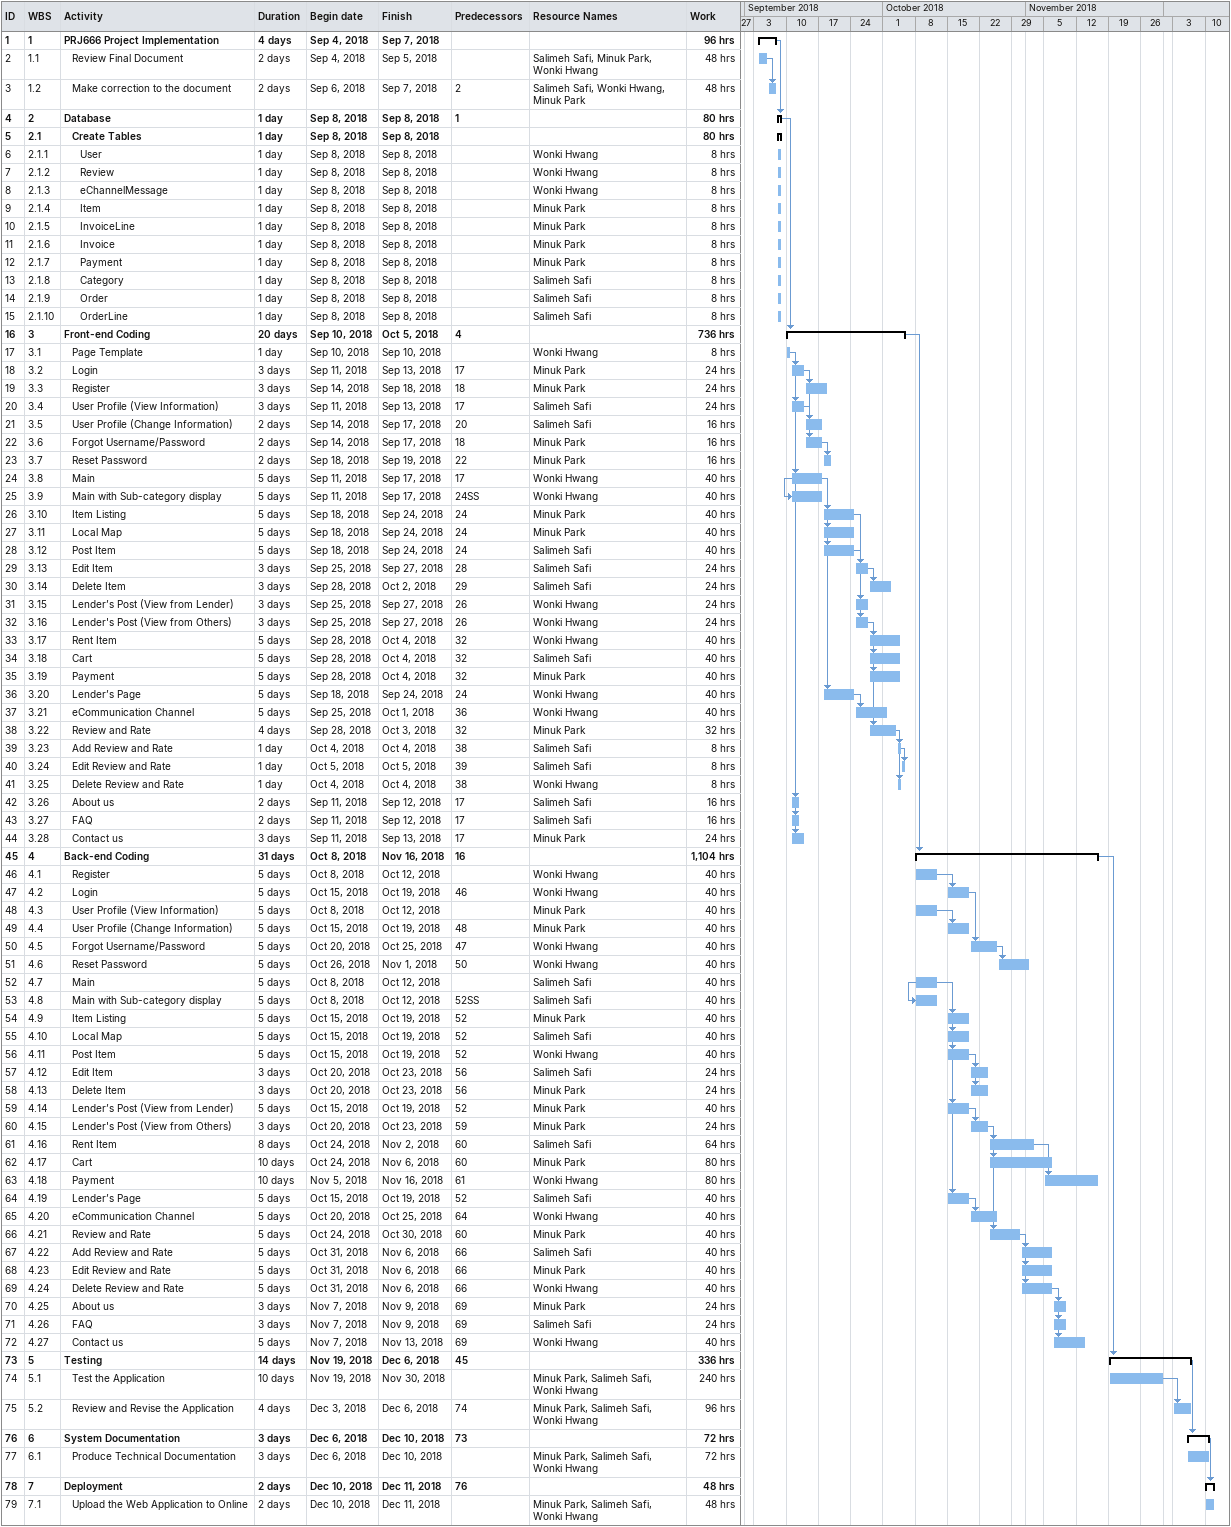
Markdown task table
| ID | WBS | Task | Duration | Start | Finish | Predecessors | Resources | Work (h) |
|---|---|---|---|---|---|---|---|---|
| 1 | 1 | **PRJ666 Project Implementation** | 4d | 2018-09-04 | 2018-09-07 |  |  | 96 |
| 2 | 1.1 | Review Final Document | 2d | 2018-09-04 | 2018-09-05 |  | Salimeh Safi, Minuk Park, Wonki Hwang | 48 |
| 3 | 1.2 | Make correction to the document | 2d | 2018-09-06 | 2018-09-07 | 2 | Salimeh Safi, Wonki Hwang, Minuk Park | 48 |
| 4 | 2 | **Database** | 1d | 2018-09-08 | 2018-09-08 | 1 |  | 80 |
| 5 | 2.1 | **Create Tables** | 1d | 2018-09-08 | 2018-09-08 |  |  | 80 |
| 6 | 2.1.1 | User | 1d | 2018-09-08 | 2018-09-08 |  | Wonki Hwang | 8 |
| 7 | 2.1.2 | Review | 1d | 2018-09-08 | 2018-09-08 |  | Wonki Hwang | 8 |
| 8 | 2.1.3 | eChannelMessage | 1d | 2018-09-08 | 2018-09-08 |  | Wonki Hwang | 8 |
| 9 | 2.1.4 | Item | 1d | 2018-09-08 | 2018-09-08 |  | Minuk Park | 8 |
| 10 | 2.1.5 | InvoiceLine | 1d | 2018-09-08 | 2018-09-08 |  | Minuk Park | 8 |
| 11 | 2.1.6 | Invoice | 1d | 2018-09-08 | 2018-09-08 |  | Minuk Park | 8 |
| 12 | 2.1.7 | Payment | 1d | 2018-09-08 | 2018-09-08 |  | Minuk Park | 8 |
| 13 | 2.1.8 | Category | 1d | 2018-09-08 | 2018-09-08 |  | Salimeh Safi | 8 |
| 14 | 2.1.9 | Order | 1d | 2018-09-08 | 2018-09-08 |  | Salimeh Safi | 8 |
| 15 | 2.1.10 | OrderLine | 1d | 2018-09-08 | 2018-09-08 |  | Salimeh Safi | 8 |
| 16 | 3 | **Front-end Coding** | 20d | 2018-09-10 | 2018-10-05 | 4 |  | 736 |
| 17 | 3.1 | Page Template | 1d | 2018-09-10 | 2018-09-10 |  | Wonki Hwang | 8 |
| 18 | 3.2 | Login | 3d | 2018-09-11 | 2018-09-13 | 17 | Minuk Park | 24 |
| 19 | 3.3 | Register | 3d | 2018-09-14 | 2018-09-18 | 18 | Minuk Park | 24 |
| 20 | 3.4 | User Profile (View Information) | 3d | 2018-09-11 | 2018-09-13 | 17 | Salimeh Safi | 24 |
| 21 | 3.5 | User Profile (Change Information) | 2d | 2018-09-14 | 2018-09-17 | 20 | Salimeh Safi | 16 |
| 22 | 3.6 | Forgot Username/Password | 2d | 2018-09-14 | 2018-09-17 | 18 | Minuk Park | 16 |
| 23 | 3.7 | Reset Password | 2d | 2018-09-18 | 2018-09-19 | 22 | Minuk Park | 16 |
| 24 | 3.8 | Main | 5d | 2018-09-11 | 2018-09-17 | 17 | Wonki Hwang | 40 |
| 25 | 3.9 | Main with Sub-category display | 5d | 2018-09-11 | 2018-09-17 | 24SS | Wonki Hwang | 40 |
| 26 | 3.10 | Item Listing | 5d | 2018-09-18 | 2018-09-24 | 24 | Minuk Park | 40 |
| 27 | 3.11 | Local Map | 5d | 2018-09-18 | 2018-09-24 | 24 | Minuk Park | 40 |
| 28 | 3.12 | Post Item | 5d | 2018-09-18 | 2018-09-24 | 24 | Salimeh Safi | 40 |
| 29 | 3.13 | Edit Item | 3d | 2018-09-25 | 2018-09-27 | 28 | Salimeh Safi | 24 |
| 30 | 3.14 | Delete Item | 3d | 2018-09-28 | 2018-10-02 | 29 | Salimeh Safi | 24 |
| 31 | 3.15 | Lender’s Post (View from Lender) | 3d | 2018-09-25 | 2018-09-27 | 26 | Wonki Hwang | 24 |
| 32 | 3.16 | Lender's Post (View from Others) | 3d | 2018-09-25 | 2018-09-27 | 26 | Wonki Hwang | 24 |
| 33 | 3.17 | Rent Item | 5d | 2018-09-28 | 2018-10-04 | 32 | Wonki Hwang | 40 |
| 34 | 3.18 | Cart | 5d | 2018-09-28 | 2018-10-04 | 32 | Salimeh Safi | 40 |
| 35 | 3.19 | Payment | 5d | 2018-09-28 | 2018-10-04 | 32 | Minuk Park | 40 |
| 36 | 3.20 | Lender’s Page | 5d | 2018-09-18 | 2018-09-24 | 24 | Wonki Hwang | 40 |
| 37 | 3.21 | eCommunication Channel | 5d | 2018-09-25 | 2018-10-01 | 36 | Wonki Hwang | 40 |
| 38 | 3.22 | Review and Rate | 4d | 2018-09-28 | 2018-10-03 | 32 | Minuk Park | 32 |
| 39 | 3.23 | Add Review and Rate | 1d | 2018-10-04 | 2018-10-04 | 38 | Salimeh Safi | 8 |
| 40 | 3.24 | Edit Review and Rate | 1d | 2018-10-05 | 2018-10-05 | 39 | Salimeh Safi | 8 |
| 41 | 3.25 | Delete Review and Rate | 1d | 2018-10-04 | 2018-10-04 | 38 | Wonki Hwang | 8 |
| 42 | 3.26 | About us | 2d | 2018-09-11 | 2018-09-12 | 17 | Salimeh Safi | 16 |
| 43 | 3.27 | FAQ | 2d | 2018-09-11 | 2018-09-12 | 17 | Salimeh Safi | 16 |
| 44 | 3.28 | Contact us | 3d | 2018-09-11 | 2018-09-13 | 17 | Minuk Park | 24 |
| 45 | 4 | **Back-end Coding** | 31d | 2018-10-08 | 2018-11-16 | 16 |  | 1104 |
| 46 | 4.1 | Register | 5d | 2018-10-08 | 2018-10-12 |  | Wonki Hwang | 40 |
| 47 | 4.2 | Login | 5d | 2018-10-15 | 2018-10-19 | 46 | Wonki Hwang | 40 |
| 48 | 4.3 | User Profile (View Information) | 5d | 2018-10-08 | 2018-10-12 |  | Minuk Park | 40 |
| 49 | 4.4 | User Profile (Change Information) | 5d | 2018-10-15 | 2018-10-19 | 48 | Minuk Park | 40 |
| 50 | 4.5 | Forgot Username/Password | 5d | 2018-10-20 | 2018-10-25 | 47 | Wonki Hwang | 40 |
| 51 | 4.6 | Reset Password | 5d | 2018-10-26 | 2018-11-01 | 50 | Wonki Hwang | 40 |
| 52 | 4.7 | Main | 5d | 2018-10-08 | 2018-10-12 |  | Salimeh Safi | 40 |
| 53 | 4.8 | Main with Sub-category display | 5d | 2018-10-08 | 2018-10-12 | 52SS | Salimeh Safi | 40 |
| 54 | 4.9 | Item Listing | 5d | 2018-10-15 | 2018-10-19 | 52 | Minuk Park | 40 |
| 55 | 4.10 | Local Map | 5d | 2018-10-15 | 2018-10-19 | 52 | Salimeh Safi | 40 |
| 56 | 4.11 | Post Item | 5d | 2018-10-15 | 2018-10-19 | 52 | Wonki Hwang | 40 |
| 57 | 4.12 | Edit Item | 3d | 2018-10-20 | 2018-10-23 | 56 | Salimeh Safi | 24 |
| 58 | 4.13 | Delete Item | 3d | 2018-10-20 | 2018-10-23 | 56 | Minuk Park | 24 |
| 59 | 4.14 | Lender’s Post (View from Lender) | 5d | 2018-10-15 | 2018-10-19 | 52 | Minuk Park | 40 |
| 60 | 4.15 | Lender's Post (View from Others) | 3d | 2018-10-20 | 2018-10-23 | 59 | Minuk Park | 24 |
| 61 | 4.16 | Rent Item | 8d | 2018-10-24 | 2018-11-02 | 60 | Salimeh Safi | 64 |
| 62 | 4.17 | Cart | 10d | 2018-10-24 | 2018-11-06 | 60 | Minuk Park | 80 |
| 63 | 4.18 | Payment | 10d | 2018-11-05 | 2018-11-16 | 61 | Wonki Hwang | 80 |
| 64 | 4.19 | Lender’s Page | 5d | 2018-10-15 | 2018-10-19 | 52 | Salimeh Safi | 40 |
| 65 | 4.20 | eCommunication Channel | 5d | 2018-10-20 | 2018-10-25 | 64 | Wonki Hwang | 40 |
| 66 | 4.21 | Review and Rate | 5d | 2018-10-24 | 2018-10-30 | 60 | Minuk Park | 40 |
| 67 | 4.22 | Add Review and Rate | 5d | 2018-10-31 | 2018-11-06 | 66 | Salimeh Safi | 40 |
| 68 | 4.23 | Edit Review and Rate | 5d | 2018-10-31 | 2018-11-06 | 66 | Minuk Park | 40 |
| 69 | 4.24 | Delete Review and Rate | 5d | 2018-10-31 | 2018-11-06 | 66 | Wonki Hwang | 40 |
| 70 | 4.25 | About us | 3d | 2018-11-07 | 2018-11-09 | 69 | Minuk Park | 24 |
| 71 | 4.26 | FAQ | 3d | 2018-11-07 | 2018-11-09 | 69 | Salimeh Safi | 24 |
| 72 | 4.27 | Contact us | 5d | 2018-11-07 | 2018-11-13 | 69 | Wonki Hwang | 40 |
| 73 | 5 | **Testing** | 14d | 2018-11-19 | 2018-12-06 | 45 |  | 336 |
| 74 | 5.1 | Test the Application | 10d | 2018-11-19 | 2018-11-30 |  | Minuk Park, Salimeh Safi, Wonki Hwang | 240 |
| 75 | 5.2 | Review and Revise the Application | 4d | 2018-12-03 | 2018-12-06 | 74 | Minuk Park, Salimeh Safi, Wonki Hwang | 96 |
| 76 | 6 | **System Documentation** | 3d | 2018-12-06 | 2018-12-10 | 73 |  | 72 |
| 77 | 6.1 | Produce Technical Documentation | 3d | 2018-12-06 | 2018-12-10 |  | Minuk Park, Salimeh Safi, Wonki Hwang | 72 |
| 78 | 7 | **Deployment** | 2d | 2018-12-10 | 2018-12-11 | 76 |  | 48 |
| 79 | 7.1 | Upload the Web Application to Online | 2d | 2018-12-10 | 2018-12-11 |  | Minuk Park, Salimeh Safi, Wonki Hwang | 48 |
